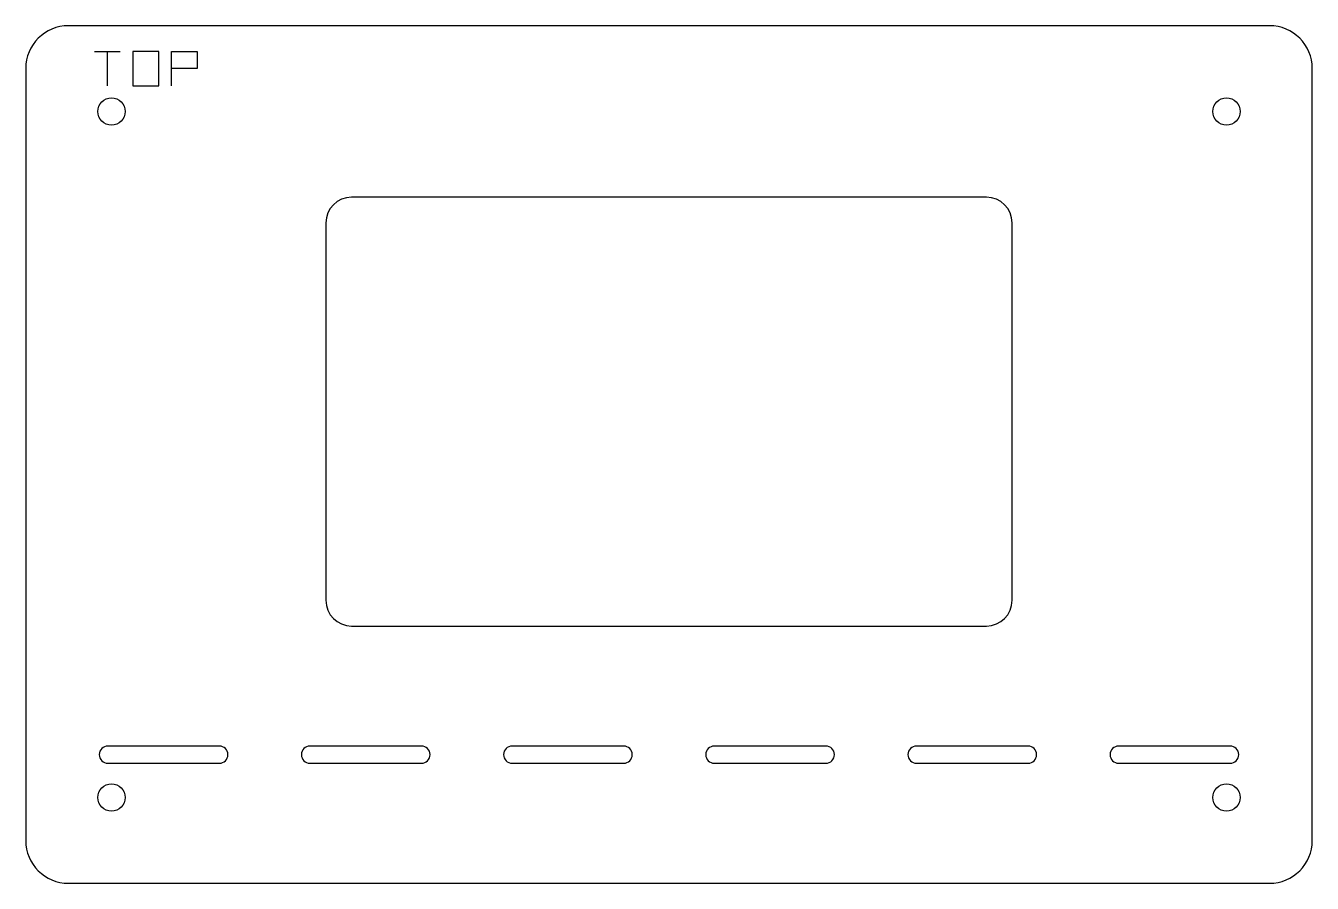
# Model space of a CAD drawing. Header units: millimetres. Extents: x 0 to 150, y 0 to 100.
import ezdxf

# ---------------------------------------------------------------- set-up
doc = ezdxf.new("R2010")
doc.units = ezdxf.units.MM
for name, color, linetype in [('Drill_Mount', 1, 'Continuous'), ('Engrave_Label', 6, 'Continuous'), ('Pocket_Display', 5, 'Continuous'), ('Pocket_Vents', 4, 'Continuous'), ('Profile_Outside', 3, 'Continuous')]:
    doc.layers.add(name, color=color, linetype=linetype)

msp = doc.modelspace()

# ---------------------------------------------------------------- linework, layer by layer
at = {"layer": 'Drill_Mount'}
for centre in [(10, 90), (140, 90), (10, 10), (140, 10)]:
    msp.add_circle(centre, 1.6, dxfattribs=at)
at = {"layer": 'Engrave_Label'}
for p, q in [((8, 97), (11, 97)), ((9.5, 97), (9.5, 93)), ((15.5, 97), (12.5, 97)), ((12.5, 97), (12.5, 93)), ((15.5, 93), (15.5, 97)), ((17, 93), (17, 97)), ((17, 97), (20, 97)), ((20, 97), (20, 95)), ((20, 95), (17, 95)), ((12.5, 93), (15.5, 93))]:
    msp.add_line(p, q, dxfattribs=at)
at = {"layer": 'Pocket_Display'}
for p, q in [((112, 80), (38, 80)), ((35, 77), (35, 33)), ((115, 33), (115, 77)), ((38, 30), (112, 30))]:
    msp.add_line(p, q, dxfattribs=at)
for centre, start, end in [((38, 77), 90, 180), ((112, 77), 0, 90), ((38, 33), 180, 270), ((112, 33), 270, 360)]:
    msp.add_arc(centre, 3, start, end, dxfattribs=at)
at = {"layer": 'Pocket_Vents'}
for points in [[(9.57, 14), (22.57, 14, 1), (22.57, 16), (9.57, 16, 1)], [(33.14, 14), (46.14, 14, 1), (46.14, 16), (33.14, 16, 1)], [(56.71, 14), (69.71, 14, 1), (69.71, 16), (56.71, 16, 1)], [(80.29, 14), (93.29, 14, 1), (93.29, 16), (80.29, 16, 1)], [(103.86, 14), (116.86, 14, 1), (116.86, 16), (103.86, 16, 1)], [(127.43, 14), (140.43, 14, 1), (140.43, 16), (127.43, 16, 1)]]:
    msp.add_lwpolyline(points, format="xyb", close=True, dxfattribs=at)
at = {"layer": 'Profile_Outside'}
for p, q in [((145, 100), (5, 100)), ((0, 95), (0, 5)), ((150, 5), (150, 95)), ((5, 0), (145, 0))]:
    msp.add_line(p, q, dxfattribs=at)
for centre, start, end in [((5, 95), 90, 180), ((145, 95), 0, 90), ((5, 5), 180, 270), ((145, 5), 270, 360)]:
    msp.add_arc(centre, 5, start, end, dxfattribs=at)

doc.saveas('drawing.dxf')
